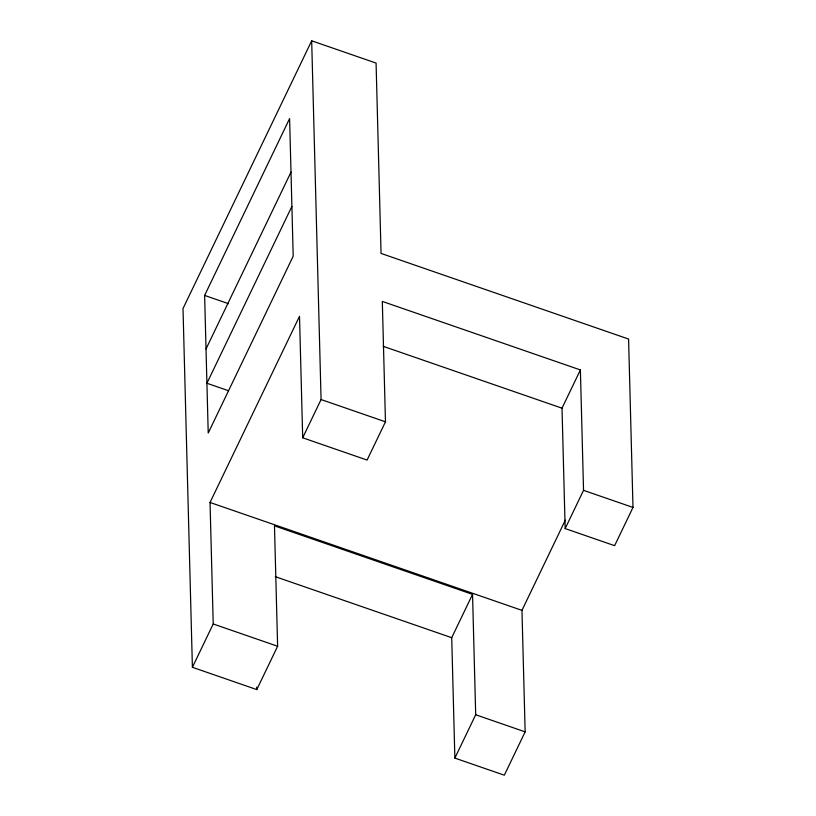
<?xml version="1.0" encoding="UTF-8"?>
<svg xmlns="http://www.w3.org/2000/svg" width="816" height="816" viewBox="0 0 816 816"><rect width="100%" height="100%" fill="white"/><g stroke="black" fill="none" stroke-linecap="round" stroke-linejoin="round"><path stroke-width="1.22" d="M192.403 667.304L213.221 623.975L210.038 502.462L299.513 316.282L302.695 437.794L367.088 460.071L385.468 421.821L382.316 301.42L580.39 369.934L562.01 408.184L565.162 528.574L614.621 545.68L632.992 507.44L628.585 339.048L381.062 253.429L376.074 63.077L311.681 40.8L183.008 308.56L192.403 667.304L256.795 689.581L277.624 646.252L274.472 525.851L472.546 594.364L475.697 714.755L454.869 758.095L504.319 775.2L525.147 731.86L521.965 610.358L565.325 520.118M204.622 295.423L289.598 118.595L293.199 256.193L208.223 433.021L204.622 295.423L228.47 303.674M206.02 348.952L290.996 172.125M291.893 206.428L206.917 383.255L228.388 390.68M302.695 437.794L321.076 399.544L311.681 40.8M454.869 758.095L451.717 637.694L472.546 594.364M565.162 528.574L583.542 490.334L580.39 369.934M383.143 346.31L562.01 408.184M321.076 399.544L385.468 421.821M583.542 490.334L632.992 507.44M210.038 502.462L521.965 610.358M275.257 576.657L451.717 637.694M213.221 623.975L277.624 646.252M475.697 714.755L525.147 731.86M256.734 687.052L256.795 689.581"/></g></svg>
